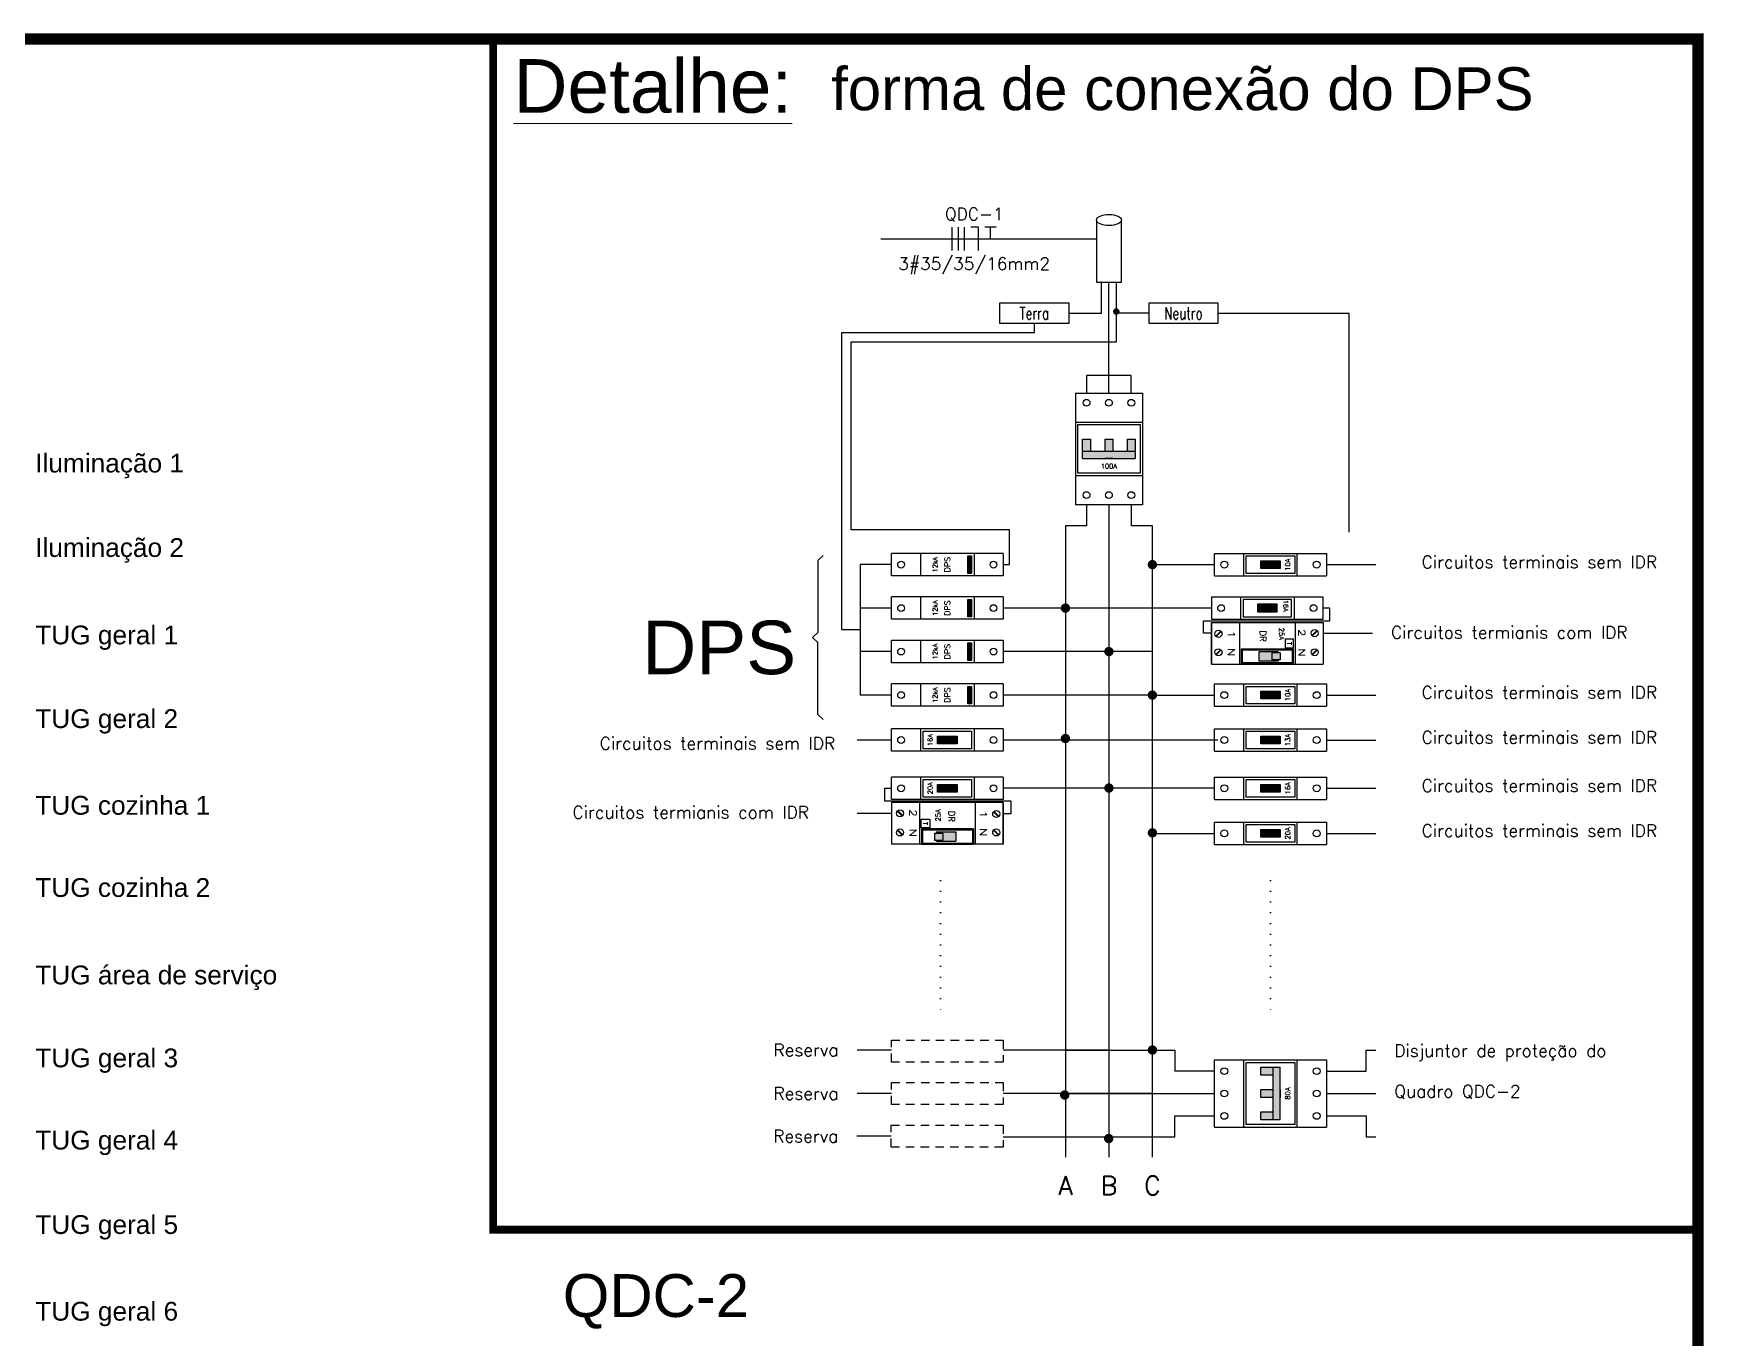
# Model space of a CAD drawing. Header units: millimetres. Extents: x 6597 to 20911, y -10306 to -132.
# Drawn here: x 13524 to 14512, y -7496 to -6725 of the extents above; entities that cross this region are included whole.
import ezdxf
from ezdxf.enums import TextEntityAlignment as Align

# ---------------------------------------------------------------- set-up
doc = ezdxf.new("R2010")
doc.units = ezdxf.units.MM
doc.header["$LTSCALE"] = 25
doc.header["$MEASUREMENT"] = 0
doc.linetypes.add('CONTORNO_QUADRO_T', pattern=[0.35, 0.2, -0.15])
doc.linetypes.add('DOT', pattern=[0.25, 0, -0.25])
for name, color, linetype, lineweight in [('DI-Título do diagrama', 3, 'Continuous', 0), ('EL-Fios', 2, 'Continuous', 30), ('TEXTO', 7, 'Continuous', 30)]:
    doc.layers.add(name, color=color, linetype=linetype, lineweight=lineweight)
for name, color, linetype in [('DIAGRAMAS_BARRAMENTO', 2, 'Continuous'), ('DIAGRAMAS_LINHA', 2, 'Continuous'), ('DISP_PROTECAO', 7, 'Continuous')]:
    doc.layers.add(name, color=color, linetype=linetype)
doc.styles.add('ETECARIAL', font='arial.ttf')
doc.styles.add('ROMANS', font='simplex.shx')
doc.styles.add('SIMPLEX', font='simplex.shx')

# ---------------------------------------------------------------- blocks, each defined once
blk = doc.blocks.new('*U19', base_point=(576.818, 148.746))
blk.add_line((576.818, 148.556), (576.818, 148.936))
blk = doc.blocks.new('*U20', base_point=(576.818, 148.746))
blk.add_line((576.818, 148.556), (576.818, 148.936))
blk = doc.blocks.new('*U21', base_point=(576.818, 148.746))
blk.add_line((576.818, 148.556), (576.818, 148.936))
blk = doc.blocks.new('*U22', base_point=(608.67, 153.293))
for p, q in [((608.67, 153.483), (608.544, 153.483)), ((608.67, 153.103), (608.67, 153.483))]:
    blk.add_line(p, q)
blk = doc.blocks.new('*U23', base_point=(635.972, 148.746))
at = {"linetype": 'Continuous'}
for p, q in [((636.064, 148.936), (635.881, 148.936)), ((635.972, 148.746), (635.972, 148.936))]:
    blk.add_line(p, q, dxfattribs=at)

msp = doc.modelspace()

# ---------------------------------------------------------------- hatches: boundary and pattern name
h = msp.add_hatch(color=1)
h.paths.add_polyline_path([(14175.69, -6964.72), (14171.09, -6964.72), (14171.09, -6971.91), (14175.69, -6971.91)])
h.paths.add_polyline_path([(14162.46, -6964.72), (14157.86, -6964.72), (14157.86, -6971.91), (14162.46, -6971.91)])
h.paths.add_polyline_path([(14149.24, -6964.72), (14144.64, -6964.72), (14144.64, -6971.91), (14149.24, -6971.91)])
for points in [[(14175.69, -6976.22), (14175.69, -6971.91), (14144.64, -6971.91), (14144.64, -6976.22)], [(14076.84, -7044.06), (14079.03, -7044.06), (14079.03, -7033.71), (14076.84, -7033.71)], [(14249.92, -7036.59), (14249.92, -7041.19), (14257.11, -7041.19), (14257.11, -7036.59)], [(14257.11, -7041.19), (14261.42, -7041.19), (14261.42, -7036.59), (14257.11, -7036.59)], [(14076.84, -7069.78), (14079.03, -7069.78), (14079.03, -7059.43), (14076.84, -7059.43)], [(14248.07, -7066.9), (14248.07, -7062.3), (14255.25, -7062.3), (14255.25, -7066.9)], [(14255.25, -7062.3), (14259.57, -7062.3), (14259.57, -7066.9), (14255.25, -7066.9)], [(14076.84, -7095.49), (14079.03, -7095.49), (14079.03, -7085.14), (14076.84, -7085.14)], [(14076.84, -7121.21), (14079.03, -7121.21), (14079.03, -7110.86), (14076.84, -7110.86)], [(14249.92, -7113.73), (14249.92, -7118.33), (14257.11, -7118.33), (14257.11, -7113.73)], [(14257.11, -7118.33), (14261.42, -7118.33), (14261.42, -7113.73), (14257.11, -7113.73)], [(14063.21, -7140.33), (14058.9, -7140.33), (14058.9, -7144.93), (14063.21, -7144.93)], [(14070.4, -7144.93), (14070.4, -7140.33), (14063.21, -7140.33), (14063.21, -7144.93)], [(14063.21, -7168.84), (14058.9, -7168.84), (14058.9, -7173.44), (14063.21, -7173.44)], [(14070.4, -7173.44), (14070.4, -7168.84), (14063.21, -7168.84), (14063.21, -7173.44)], [(14249.92, -7195.5), (14249.92, -7200.1), (14257.11, -7200.1), (14257.11, -7195.5)], [(14257.11, -7200.1), (14261.42, -7200.1), (14261.42, -7195.5), (14257.11, -7195.5)], [(14261.42, -7336.11), (14257.11, -7336.11), (14257.11, -7367.16), (14261.42, -7367.16)]]:
    msp.add_hatch(color=1).paths.add_polyline_path(points)
h = msp.add_hatch(color=1)
h.paths.add_polyline_path([(14260.13, -7090.4), (14260.13, -7091.06), (14256.41, -7091.06), (14256.41, -7095.24), (14260.13, -7095.24), (14260.13, -7095.9), (14248.7, -7095.9), (14248.7, -7090.4)])
h.paths.add_polyline_path([(14256.41, -7095.24), (14256.41, -7091.06), (14261.41, -7091.06), (14261.41, -7095.24)])
h = msp.add_hatch(color=1)
h.paths.add_polyline_path([(14058.34, -7196.94), (14058.34, -7197.6), (14062.06, -7197.6), (14062.06, -7201.78), (14058.34, -7201.78), (14058.34, -7202.44), (14069.77, -7202.44), (14069.77, -7196.94)])
h.paths.add_polyline_path([(14062.06, -7201.78), (14062.06, -7197.6), (14057.06, -7197.6), (14057.06, -7201.78)])
h = msp.add_hatch(color=1)
h.paths.add_polyline_path([(14249.92, -7336.11), (14249.92, -7340.71), (14257.11, -7340.71), (14257.11, -7336.11)])
h.paths.add_polyline_path([(14249.92, -7349.33), (14249.92, -7353.93), (14257.11, -7353.93), (14257.11, -7349.33)])
h.paths.add_polyline_path([(14249.92, -7362.56), (14249.92, -7367.16), (14257.11, -7367.16), (14257.11, -7362.56)])
at = {"layer": 'DISP_PROTECAO'}
for points in [[(14249.92, -7140.31), (14249.92, -7144.91), (14257.11, -7144.91), (14257.11, -7140.31)], [(14257.11, -7144.91), (14261.42, -7144.91), (14261.42, -7140.31), (14257.11, -7140.31)], [(14249.92, -7168.84), (14249.92, -7173.44), (14257.11, -7173.44), (14257.11, -7168.84)], [(14257.11, -7173.44), (14261.42, -7173.44), (14261.42, -7168.84), (14257.11, -7168.84)]]:
    msp.add_hatch(color=1, dxfattribs=at).paths.add_polyline_path(points)

# ---------------------------------------------------------------- linework, layer by layer
at = {"color": 1}
for p, q in [((14140.33, -6937.41), (14140.33, -7003.53)), ((14140.33, -6937.41), (14180, -6937.41)), ((14180, -6937.41), (14180, -7003.53)), ((14140.33, -6954.66), (14180, -6954.66)), ((14144.64, -6964.72), (14149.24, -6964.72)), ((14144.64, -6976.22), (14144.64, -6964.72)), ((14149.24, -6964.72), (14149.24, -6971.91)), ((14157.86, -6964.72), (14162.46, -6964.72)), ((14157.86, -6971.91), (14157.86, -6964.72)), ((14162.46, -6964.72), (14162.46, -6971.91)), ((14171.09, -6971.91), (14171.09, -6964.72)), ((14171.09, -6964.72), (14175.69, -6964.72)), ((14175.69, -6964.72), (14175.69, -6976.22)), ((14175.69, -6971.91), (14144.64, -6971.91)), ((14144.64, -6976.22), (14175.69, -6976.22)), ((14162.46, -6976.22), (14157.86, -6976.22)), ((14140.33, -6986.28), (14180, -6986.28)), ((14180, -7003.53), (14140.33, -7003.53)), ((14031.59, -7045.5), (14031.59, -7032.28)), ((14097.71, -7032.28), (14031.59, -7032.28)), ((14048.84, -7032.28), (14048.84, -7045.5)), ((14080.46, -7032.28), (14080.46, -7045.5)), ((14097.71, -7032.28), (14097.71, -7045.5)), ((14222.61, -7032.28), (14288.74, -7032.28)), ((14222.61, -7045.5), (14222.61, -7032.28)), ((14239.86, -7045.5), (14239.86, -7032.28)), ((14257.11, -7036.59), (14257.11, -7041.19)), ((14271.49, -7045.5), (14271.49, -7032.28)), ((14288.74, -7032.28), (14288.74, -7045.5)), ((14097.71, -7045.5), (14031.59, -7045.5)), ((14222.61, -7045.5), (14288.74, -7045.5)), ((14031.59, -7071.22), (14031.59, -7057.99)), ((14097.71, -7057.99), (14031.59, -7057.99)), ((14048.84, -7057.99), (14048.84, -7071.22)), ((14080.46, -7057.99), (14080.46, -7071.22)), ((14097.71, -7057.99), (14097.71, -7071.22)), ((14220.76, -7057.99), (14286.88, -7057.99)), ((14220.76, -7057.99), (14220.76, -7071.22)), ((14238, -7057.99), (14238, -7071.22)), ((14269.63, -7057.99), (14269.63, -7071.22)), ((14286.88, -7071.22), (14286.88, -7057.99)), ((14255.25, -7066.9), (14255.25, -7062.3)), ((14097.71, -7071.22), (14031.59, -7071.22)), ((14220.76, -7071.22), (14286.88, -7071.22)), ((14220.76, -7073.09), (14220.76, -7097.66)), ((14220.76, -7073.09), (14220.76, -7097.66)), ((14220.76, -7097.66), (14220.76, -7073.09)), ((14220.76, -7073.09), (14286.88, -7073.09)), ((14223.31, -7081.15), (14226.26, -7078.2)), ((14223.57, -7081.41), (14226.52, -7078.46)), ((14237.29, -7073.09), (14237.29, -7097.66)), ((14270.35, -7073.09), (14270.35, -7097.66)), ((14280.2, -7080.77), (14283.15, -7077.82)), ((14280.46, -7081.03), (14283.41, -7078.08)), ((14286.88, -7073.09), (14286.88, -7097.66)), ((14031.59, -7096.93), (14031.59, -7083.71)), ((14097.71, -7083.71), (14031.59, -7083.71)), ((14048.84, -7083.71), (14048.84, -7096.93)), ((14080.46, -7083.71), (14080.46, -7096.93)), ((14097.71, -7083.71), (14097.71, -7096.93)), ((14238.31, -7088.64), (14269.17, -7088.64)), ((14238.31, -7088.64), (14238.31, -7097.66)), ((14269.17, -7088.64), (14269.17, -7097.66)), ((14097.71, -7096.93), (14031.59, -7096.93)), ((14220.76, -7097.66), (14286.88, -7097.66)), ((14223.31, -7092.06), (14226.26, -7089.11)), ((14223.57, -7092.32), (14226.52, -7089.37)), ((14269.17, -7097.66), (14238.31, -7097.66)), ((14238.97, -7089.3), (14268.51, -7089.3)), ((14238.97, -7089.3), (14238.97, -7097)), ((14268.51, -7097), (14238.97, -7097)), ((14260.13, -7090.4), (14248.7, -7090.4)), ((14248.7, -7090.4), (14248.7, -7095.9)), ((14260.13, -7095.9), (14248.7, -7095.9)), ((14256.41, -7091.06), (14256.41, -7095.24)), ((14261.41, -7091.06), (14256.41, -7091.06)), ((14261.41, -7095.24), (14256.41, -7095.24)), ((14260.13, -7090.4), (14260.13, -7091.06)), ((14260.13, -7095.24), (14260.13, -7095.9)), ((14261.41, -7091.06), (14261.41, -7095.24)), ((14268.51, -7089.3), (14268.51, -7097)), ((14280.2, -7092.06), (14283.15, -7089.11)), ((14280.46, -7092.32), (14283.41, -7089.37)), ((14031.59, -7122.64), (14031.59, -7109.42)), ((14097.71, -7109.42), (14031.59, -7109.42)), ((14048.84, -7109.42), (14048.84, -7122.64)), ((14080.46, -7109.42), (14080.46, -7122.64)), ((14097.71, -7109.42), (14097.71, -7122.64)), ((14222.61, -7122.64), (14222.61, -7109.42)), ((14222.61, -7109.42), (14288.74, -7109.42)), ((14239.86, -7122.64), (14239.86, -7109.42)), ((14257.11, -7113.73), (14257.11, -7118.33)), ((14271.49, -7122.64), (14271.49, -7109.42)), ((14288.74, -7109.42), (14288.74, -7122.64)), ((14097.71, -7122.64), (14031.59, -7122.64)), ((14222.61, -7122.64), (14288.74, -7122.64)), ((14097.71, -7136.01), (14031.59, -7136.01)), ((14031.59, -7149.24), (14031.59, -7136.01)), ((14048.84, -7136.01), (14048.84, -7149.24)), ((14080.46, -7136.01), (14080.46, -7149.24)), ((14097.71, -7136.01), (14097.71, -7149.24)), ((14063.21, -7144.93), (14063.21, -7140.33)), ((14097.71, -7149.24), (14031.59, -7149.24)), ((14097.71, -7164.53), (14031.59, -7164.53)), ((14031.59, -7177.75), (14031.59, -7164.53)), ((14048.84, -7164.53), (14048.84, -7177.75)), ((14080.46, -7164.53), (14080.46, -7177.75)), ((14097.71, -7164.53), (14097.71, -7177.75)), ((14063.21, -7173.44), (14063.21, -7168.84)), ((14097.71, -7177.75), (14031.59, -7177.75)), ((14031.59, -7179.63), (14031.59, -7204.2)), ((14097.71, -7179.63), (14031.59, -7179.63)), ((14038.01, -7187.56), (14035.06, -7184.61)), ((14038.27, -7187.3), (14035.32, -7184.35)), ((14048.12, -7179.63), (14048.12, -7204.2)), ((14081.18, -7179.63), (14081.18, -7204.2)), ((14094.9, -7187.95), (14091.95, -7185)), ((14095.16, -7187.69), (14092.21, -7184.74)), ((14097.71, -7179.63), (14097.71, -7204.2)), ((14097.71, -7179.63), (14097.71, -7204.2)), ((14097.71, -7204.2), (14097.71, -7179.63)), ((14038.01, -7198.86), (14035.06, -7195.91)), ((14038.27, -7198.6), (14035.32, -7195.65)), ((14080.16, -7195.18), (14049.3, -7195.18)), ((14049.3, -7195.18), (14049.3, -7204.2)), ((14079.49, -7195.84), (14049.96, -7195.84)), ((14049.96, -7195.84), (14049.96, -7203.54)), ((14058.34, -7196.94), (14069.77, -7196.94)), ((14058.34, -7196.94), (14058.34, -7197.6)), ((14069.77, -7196.94), (14069.77, -7202.44)), ((14079.49, -7195.84), (14079.49, -7203.54)), ((14080.16, -7195.18), (14080.16, -7204.2)), ((14094.9, -7198.86), (14091.95, -7195.91)), ((14095.16, -7198.6), (14092.21, -7195.65)), ((14222.61, -7191.19), (14288.74, -7191.19)), ((14222.61, -7204.41), (14222.61, -7191.19)), ((14239.86, -7204.41), (14239.86, -7191.19)), ((14257.11, -7195.5), (14257.11, -7200.1)), ((14271.49, -7204.41), (14271.49, -7191.19)), ((14288.74, -7191.19), (14288.74, -7204.41)), ((14097.71, -7204.2), (14031.59, -7204.2)), ((14049.3, -7204.2), (14080.16, -7204.2)), ((14049.96, -7203.54), (14079.49, -7203.54)), ((14057.06, -7197.6), (14057.06, -7201.78)), ((14057.06, -7197.6), (14062.06, -7197.6)), ((14057.06, -7201.78), (14062.06, -7201.78)), ((14058.34, -7201.78), (14058.34, -7202.44)), ((14058.34, -7202.44), (14069.77, -7202.44)), ((14062.06, -7197.6), (14062.06, -7201.78)), ((14222.61, -7204.41), (14288.74, -7204.41)), ((14222.61, -7331.8), (14288.74, -7331.8)), ((14222.61, -7371.47), (14222.61, -7331.8)), ((14222.61, -7371.47), (14222.61, -7331.8)), ((14239.86, -7371.47), (14239.86, -7331.8)), ((14271.49, -7371.47), (14271.49, -7331.8)), ((14288.74, -7331.8), (14288.74, -7371.47)), ((14249.92, -7340.71), (14249.92, -7336.11)), ((14249.92, -7336.11), (14261.42, -7336.11)), ((14257.11, -7340.71), (14249.92, -7340.71)), ((14257.11, -7336.11), (14257.11, -7367.16)), ((14261.42, -7367.16), (14261.42, -7336.11)), ((14249.92, -7349.33), (14257.11, -7349.33)), ((14249.92, -7353.93), (14249.92, -7349.33)), ((14257.11, -7353.93), (14249.92, -7353.93)), ((14261.42, -7349.33), (14261.42, -7353.93)), ((14249.92, -7362.56), (14257.11, -7362.56)), ((14249.92, -7367.16), (14249.92, -7362.56)), ((14222.61, -7371.47), (14288.74, -7371.47)), ((14261.42, -7367.16), (14249.92, -7367.16))]:
    msp.add_line(p, q, dxfattribs=at)
at = {"const_width": 4.62}
msp.add_lwpolyline([(13796.13, -6728.05), (13796.13, -7432.17), (14508.4, -7432.17)], dxfattribs=at)
at = {"color": 1}
for points in [[(14141.76, -6956.1), (14178.56, -6956.1), (14178.56, -6984.84), (14141.76, -6984.84)], [(14079.03, -7033.71), (14079.03, -7044.06), (14076.84, -7044.06), (14076.84, -7033.71)], [(14241.3, -7044.06), (14241.3, -7033.71), (14270.05, -7033.71), (14270.05, -7044.06)], [(14249.92, -7041.19), (14249.92, -7036.59), (14261.42, -7036.59), (14261.42, -7041.19)], [(14079.03, -7059.43), (14079.03, -7069.78), (14076.84, -7069.78), (14076.84, -7059.43)], [(14239.44, -7059.43), (14239.44, -7069.78), (14268.19, -7069.78), (14268.19, -7059.43)], [(14248.07, -7062.3), (14248.07, -7066.9), (14259.57, -7066.9), (14259.57, -7062.3)], [(14079.03, -7085.14), (14079.03, -7095.49), (14076.84, -7095.49), (14076.84, -7085.14)], [(14264.26, -7082.88), (14264.26, -7088.05), (14269.23, -7088.05), (14269.23, -7082.88)], [(14079.03, -7110.86), (14079.03, -7121.21), (14076.84, -7121.21), (14076.84, -7110.86)], [(14241.3, -7121.21), (14241.3, -7110.86), (14270.05, -7110.86), (14270.05, -7121.21)], [(14249.92, -7118.33), (14249.92, -7113.73), (14261.42, -7113.73), (14261.42, -7118.33)], [(14079.03, -7137.45), (14079.03, -7147.8), (14050.28, -7147.8), (14050.28, -7137.45)], [(14070.4, -7140.33), (14070.4, -7144.93), (14058.9, -7144.93), (14058.9, -7140.33)], [(14079.03, -7165.97), (14079.03, -7176.32), (14050.28, -7176.32), (14050.28, -7165.97)], [(14070.4, -7168.84), (14070.4, -7173.44), (14058.9, -7173.44), (14058.9, -7168.84)], [(14054.21, -7189.42), (14054.21, -7194.58), (14049.24, -7194.58), (14049.24, -7189.42)], [(14241.3, -7202.98), (14241.3, -7192.63), (14270.05, -7192.63), (14270.05, -7202.98)], [(14249.92, -7200.1), (14249.92, -7195.5), (14261.42, -7195.5), (14261.42, -7200.1)], [(14241.3, -7370.03), (14241.3, -7333.23), (14270.05, -7333.23), (14270.05, -7370.03)]]:
    msp.add_lwpolyline(points, close=True, dxfattribs=at)
for centre, radius in [((14146.94, -6943.16), 2.01), ((14160.16, -6943.16), 2.01), ((14173.39, -6943.16), 2.01), ((14146.94, -6997.78), 2.01), ((14160.16, -6997.78), 2.01), ((14173.39, -6997.78), 2.01), ((14037.34, -7038.89), 2.01), ((14091.96, -7038.89), 2.01), ((14228.36, -7038.89), 2.01), ((14282.99, -7038.89), 2.01), ((14037.34, -7064.6), 2.01), ((14091.96, -7064.6), 2.01), ((14226.5, -7064.6), 2.01), ((14281.13, -7064.6), 2.01), ((14224.91, -7079.8), 2.09), ((14281.81, -7079.42), 2.09), ((14037.34, -7090.32), 2.01), ((14091.96, -7090.32), 2.01), ((14224.91, -7090.72), 2.09), ((14281.81, -7090.72), 2.09), ((14037.34, -7116.03), 2.01), ((14091.96, -7116.03), 2.01), ((14228.36, -7116.03), 2.01), ((14282.99, -7116.03), 2.01), ((14037.34, -7142.63), 2.01), ((14091.96, -7142.63), 2.01), ((14037.34, -7171.14), 2.01), ((14091.96, -7171.14), 2.01), ((14036.66, -7185.96), 2.09), ((14093.55, -7186.34), 2.09), ((14036.66, -7197.25), 2.09), ((14093.55, -7197.25), 2.09), ((14228.36, -7197.8), 2.01), ((14282.99, -7197.8), 2.01), ((14228.36, -7338.41), 2.01), ((14282.99, -7338.41), 2.01), ((14228.36, -7351.63), 2.01), ((14282.99, -7351.63), 2.01), ((14228.36, -7364.86), 2.01), ((14282.99, -7364.86), 2.01)]:
    msp.add_circle(centre, radius, dxfattribs=at)
at = {"layer": 'DIAGRAMAS_BARRAMENTO', "color": 7}
for p, q in [((14160.16, -6937.41), (14160.16, -6926.96)), ((14146.89, -7003.53), (14146.89, -7015.97)), ((14146.89, -7015.97), (14134.45, -7015.97)), ((14222.61, -7338.36), (14199.17, -7338.36)), ((14288.74, -7338.36), (14312.17, -7338.36)), ((14288.74, -7364.91), (14312.17, -7364.91))]:
    msp.add_line(p, q, dxfattribs=at)
for points in [[(14025.42, -6846.25), (14152.82, -6846.25)], [(14160.16, -6926.96), (14160.16, -6871.86)], [(14173.32, -6937.41), (14173.32, -6926.96), (14146.96, -6926.96), (14146.96, -6937.41)], [(14160.16, -6926.96), (14160.16, -6926.96)], [(14160.16, -7003.53), (14160.16, -7389.31)], [(14185.88, -7389.31), (14185.88, -7015.97), (14173.44, -7015.97), (14173.44, -7003.53)], [(14134.45, -7015.97), (14134.45, -7389.31)], [(14160.16, -7013.17), (14160.16, -7013.17)], [(14097.59, -7377.35), (14199.17, -7377.35), (14199.17, -7364.91), (14222.61, -7364.91)]]:
    msp.add_lwpolyline(points, dxfattribs=at)
for points, const_width in [([(14163.58, -6889.27, 1), (14165.5, -6889.27, 1)], 1.93), ([(14184.5, -7038.89, 1), (14187.25, -7038.89, 1)], 2.76), ([(14133.07, -7064.6, 1), (14135.83, -7064.6, 1)], 2.76), ([(14158.78, -7090.32, 1), (14161.54, -7090.32, 1)], 2.76), ([(14184.5, -7116.03, 1), (14187.25, -7116.03, 1)], 2.76), ([(14133.07, -7141.75, 1), (14135.83, -7141.75, 1)], 2.76), ([(14158.78, -7171, 1), (14161.54, -7171, 1)], 2.76), ([(14184.5, -7197.5, 1), (14187.25, -7197.5, 1)], 2.76), ([(14184.51, -7325.92, 1), (14187.27, -7325.92, 1)], 2.76), ([(14132.66, -7352.55, 1), (14135.41, -7352.55, 1)], 2.76), ([(14158.66, -7378.26, 1), (14161.42, -7378.26, 1)], 2.76)]:
    msp.add_lwpolyline(points, format="xyb", close=True, dxfattribs=dict(at, const_width=const_width))
at = {"layer": 'DIAGRAMAS_BARRAMENTO', "color": 7, "linetype": 'DOT'}
for points in [[(14060.67, -7225.61), (14060.67, -7304.61)], [(14255.67, -7225.61), (14255.67, -7304.61)]]:
    msp.add_lwpolyline(points, dxfattribs=at)
at = {"layer": 'DIAGRAMAS_BARRAMENTO', "color": 1, "linetype": 'CONTORNO_QUADRO_T'}
for points in [[(14097.71, -7320.16), (14097.71, -7333.02), (14031.59, -7333.02), (14031.59, -7320.16)], [(14097.71, -7345.2), (14097.71, -7358.06), (14031.59, -7358.06), (14031.59, -7345.2)], [(14097.59, -7370.45), (14097.59, -7383.31), (14031.46, -7383.31), (14031.46, -7370.45)]]:
    msp.add_lwpolyline(points, close=True, dxfattribs=at)
at = {"layer": 'DIAGRAMAS_LINHA', "color": 7}
for p, q in [((14183.67, -6890.23), (14164.57, -6890.23)), ((14302.18, -6890.41), (14224.82, -6890.41)), ((14302.18, -7019.66), (14302.18, -6890.41))]:
    msp.add_line(p, q, dxfattribs=at)
for points in [[(14152.82, -6835.13), (14152.82, -6871.86), (14167.51, -6871.86), (14167.51, -6835.13)], [(14097.71, -7038.89), (14101.39, -7038.89), (14101.39, -7018.32), (14007.71, -7018.32), (14007.71, -6907.13), (14164.57, -6907.13), (14164.57, -6871.86)], [(14136.65, -6890.23), (14155.75, -6890.23), (14155.75, -6871.86)], [(14013.22, -7077.46), (14002.2, -7077.46), (14002.2, -6901.62), (14116.08, -6901.62), (14116.08, -6896.11)], [(14031.59, -7038.89), (14013.22, -7038.89)], [(14013.22, -7038.89), (14013.22, -7116.03)], [(14185.88, -7038.89), (14222.61, -7038.89)], [(14288.74, -7038.89), (14317.86, -7038.89)], [(14031.59, -7064.6), (14013.22, -7064.6)], [(14220.76, -7064.6), (14097.71, -7064.6)], [(14220.76, -7079.42), (14216.13, -7079.42), (14216.13, -7072.16), (14290.76, -7072.16), (14290.76, -7064.6), (14286.88, -7064.6)], [(14286.88, -7079.42), (14316, -7079.42)], [(14031.59, -7090.32), (14013.22, -7090.32)], [(14185.88, -7090.32), (14097.71, -7090.32)], [(14160.16, -7090.32), (14134.45, -7090.32)], [(14031.59, -7116.03), (14013.22, -7116.03)], [(14187.25, -7116.03), (14097.71, -7116.03)], [(14185.88, -7116.03), (14222.61, -7116.03)], [(14288.74, -7116.03), (14317.86, -7116.03)], [(14031.59, -7142.63), (14011.34, -7142.63)], [(14224.53, -7142.63), (14097.71, -7142.63)], [(14185.88, -7146.37), (14185.88, -7146.37)], [(14288.74, -7142.61), (14317.86, -7142.61)], [(14097.71, -7185.96), (14102.34, -7185.96), (14102.34, -7178.7), (14027.71, -7178.7), (14027.71, -7171.14), (14031.59, -7171.14)], [(14222.61, -7171.14), (14097.71, -7171.14)], [(14288.74, -7171.14), (14317.86, -7171.14)], [(14031.59, -7185.96), (14011.34, -7185.96)], [(14185.88, -7197.8), (14222.61, -7197.8)], [(14288.74, -7197.8), (14317.86, -7197.8)], [(14031.59, -7325.92), (14011.34, -7325.92)], [(14160.16, -7325.92), (14097.71, -7325.92)], [(14134.45, -7325.92), (14199.17, -7325.92), (14199.17, -7338.36)], [(14312.17, -7338.36), (14312.17, -7325.92), (14317.86, -7325.92)], [(14031.59, -7351.63), (14011.34, -7351.63)], [(14185.88, -7351.63), (14097.71, -7351.63)], [(14134.45, -7351.63), (14222.61, -7351.63)], [(14288.74, -7351.63), (14317.86, -7351.63)], [(14312.17, -7364.91), (14312.17, -7377.35), (14317.86, -7377.35)], [(14031.46, -7376.88), (14011.21, -7376.88)]]:
    msp.add_lwpolyline(points, dxfattribs=at)
for points in [[(14095.51, -6896.11), (14136.65, -6896.11), (14136.65, -6884.35), (14095.51, -6884.35)], [(14183.67, -6896.11), (14224.82, -6896.11), (14224.82, -6884.35), (14183.67, -6884.35)]]:
    msp.add_lwpolyline(points, close=True, dxfattribs=at)
msp.add_ellipse((14160.16, -6835.13), major_axis=(-7.35, 0), ratio=0.447875, dxfattribs=at)
at = {"layer": 'DISP_PROTECAO', "color": 1}
for p, q in [((14222.61, -7136), (14288.74, -7136)), ((14222.61, -7149.22), (14222.61, -7136)), ((14239.86, -7149.22), (14239.86, -7136)), ((14271.49, -7149.22), (14271.49, -7136)), ((14288.74, -7136), (14288.74, -7149.22)), ((14257.11, -7140.31), (14257.11, -7144.91)), ((14222.61, -7149.22), (14288.74, -7149.22)), ((14222.61, -7164.53), (14288.74, -7164.53)), ((14222.61, -7177.75), (14222.61, -7164.53)), ((14239.86, -7177.75), (14239.86, -7164.53)), ((14271.49, -7177.75), (14271.49, -7164.53)), ((14288.74, -7164.53), (14288.74, -7177.75)), ((14257.11, -7168.84), (14257.11, -7173.44)), ((14222.61, -7177.75), (14288.74, -7177.75))]:
    msp.add_line(p, q, dxfattribs=at)
for points in [[(14241.3, -7147.79), (14241.3, -7137.44), (14270.05, -7137.44), (14270.05, -7147.79)], [(14249.92, -7144.91), (14249.92, -7140.31), (14261.42, -7140.31), (14261.42, -7144.91)], [(14241.3, -7176.32), (14241.3, -7165.97), (14270.05, -7165.97), (14270.05, -7176.32)], [(14249.92, -7173.44), (14249.92, -7168.84), (14261.42, -7168.84), (14261.42, -7173.44)]]:
    msp.add_lwpolyline(points, close=True, dxfattribs=at)
for centre in [(14228.36, -7142.61), (14282.99, -7142.61), (14228.36, -7171.14), (14282.99, -7171.14)]:
    msp.add_circle(centre, 2.01, dxfattribs=at)
at = {"layer": 'EL-Fios', "color": 3}
for p, q in [((13988.06, -7036.47), (13991.18, -7033.52)), ((13988.06, -7036.47), (13988.06, -7079.04)), ((13984.94, -7081.99), (13988.06, -7079.04)), ((13984.94, -7081.99), (13988.06, -7084.94)), ((13988.06, -7127.51), (13988.06, -7084.94)), ((13988.06, -7127.51), (13991.18, -7130.46))]:
    msp.add_line(p, q, dxfattribs=at)
at = {"layer": 'TEXTO', "const_width": 6.6}
msp.add_lwpolyline([(12690.23, -8688.37), (14508.4, -8688.37), (14508.4, -6728.05), (12690.23, -6728.05)], close=True, dxfattribs=at)

# ---------------------------------------------------------------- block references
at = {"color": 7, "xscale": 36.73529999999987, "yscale": 36.73529999999987, "zscale": 36.73529999999987}
for name, p in [('*U19', (14067.49, -6846.25)), ('*U20', (14071.16, -6846.25)), ('*U21', (14074.83, -6846.25)), ('*U22', (14083.16, -6846.25)), ('*U23', (14090.19, -6846.25))]:
    msp.add_blockref(name, p, dxfattribs=at)

# ---------------------------------------------------------------- texts
at = {"color": 1, "style": 'ROMANS'}
for p in [(14064.65, -7038.89), (14064.65, -7064.6), (14064.65, -7090.32), (14064.65, -7116.03)]:
    msp.add_text('DPS', height=3.45, rotation=90, dxfattribs=at).set_placement(p, align=Align.MIDDLE_CENTER)
at = {"color": 1, "style": 'SIMPLEX'}
for p in [(14249.43, -7077.89), (14065.37, -7184.43)]:
    msp.add_text('DR', height=3.674, rotation=270, dxfattribs=at).set_placement(p)
at = {"layer": 'DI-Título do diagrama', "style": 'ETECARIAL'}
msp.add_text('%%UDetalhe:', height=31.68, dxfattribs=at).set_placement((13808.15, -6771.67))
msp.add_text('DPS', height=31.68, dxfattribs=at).set_placement((13929.8, -7087.85), align=Align.MIDDLE_CENTER)
at = {"layer": 'TEXTO', "style": 'ETECARIAL'}
for s, height, p in [(' forma de conexão do DPS', 25.344, (13986.15, -6770.15)), ('Iluminação 1 ', 11.0998, (13525.51, -6984.41)), ('Iluminação 2 ', 11.0998, (13525.51, -7034.34)), ('TUG geral 1', 11.0998, (13525.51, -7086.01)), ('TUG geral 2', 11.0998, (13525.51, -7135.51)), ('TUG cozinha 1', 11.0998, (13525.51, -7186.76)), ('TUG cozinha 2', 11.0998, (13525.51, -7235.38)), ('TUG área de serviço', 11.0998, (13525.51, -7287.08)), ('TUG geral 3', 11.0998, (13525.51, -7336.13)), ('TUG geral 4', 11.0998, (13525.51, -7384.75)), ('TUG geral 5', 11.0998, (13525.51, -7434.68)), ('TUG geral 6', 11.0998, (13525.51, -7485.94))]:
    msp.add_text(s, height=height, dxfattribs=at).set_placement(p)
at = {"layer": 'TEXTO', "color": 7, "style": 'ROMANS'}
msp.add_text('QDC-1', height=7.347, dxfattribs=at).set_placement((14080.52, -6835.23), align=Align.CENTER)
at = {"layer": 'TEXTO', "style": 'ROMANS'}
msp.add_text('3#35/35/16mm2', height=7.3471, dxfattribs=at).set_placement((14080.52, -6857.27), align=Align.TOP_CENTER)
at = {"layer": 'TEXTO', "color": 7, "style": 'ROMANS', "width": 0.7}
for s, p in [('Terra', (14116.08, -6890.23)), ('Neutro', (14204.24, -6890.23))]:
    msp.add_text(s, height=7.347, dxfattribs=at).set_placement(p, align=Align.MIDDLE_CENTER)
at = {"layer": 'TEXTO', "style": 'ROMANS'}
msp.add_text('100A', height=2.875, dxfattribs=at).set_placement((14160.16, -6980.65), align=Align.MIDDLE_CENTER)
for s, rotation, p in [('12kA', 90, (14057.45, -7038.89, 47.76)), ('10A', 90, (14265.86, -7038.89)), ('12kA', 90, (14057.45, -7064.6, 47.76)), ('16A', 270, (14264.72, -7063.24)), ('25A', 270, (14262.24, -7079.82)), ('12kA', 90, (14057.45, -7090.32, 47.76)), ('12kA', 90, (14057.45, -7116.03, 47.76)), ('10A', 90, (14265.86, -7116.03)), ('16A', 90, (14054.47, -7142.63)), ('13A', 90, (14265.86, -7142.61)), ('20A', 90, (14054.47, -7171.14)), ('16A', 90, (14265.86, -7171.14)), ('25A', 90, (14059.1, -7187.14)), ('20A', 90, (14265.86, -7197.8)), ('80A', 90, (14265.86, -7351.63))]:
    msp.add_text(s, height=2.875, rotation=rotation, dxfattribs=at).set_placement(p, align=Align.MIDDLE_CENTER)
at = {"layer": 'TEXTO', "color": 7, "style": 'ROMANS'}
for s, height, p in [('Circuitos terminais sem IDR', 7.3471, (14484.19, -7037.32)), ('Circuitos terminais sem IDR', 7.3471, (14484.19, -7114.47)), ('Circuitos terminais sem IDR', 7.3471, (14484.19, -7141.05)), ('Circuitos terminais sem IDR', 7.3471, (13998.33, -7144.6)), ('Circuitos terminais sem IDR', 7.3471, (14484.19, -7169.57)), ('Circuitos terminais sem IDR', 7.3471, (14484.19, -7196.23)), ('Reserva', 7.347, (14000.32, -7325.92)), ('Reserva', 7.347, (14000.32, -7351.63)), ('Reserva', 7.347, (14000.19, -7376.88))]:
    msp.add_text(s, height=height, dxfattribs=at).set_placement(p, align=Align.MIDDLE_RIGHT)
at = {"layer": 'TEXTO', "color": 0, "style": 'ROMANS', "width": 1.25}
for s, p in [('2', (14272.14, -7076.99)), ('1', (14230.48, -7077.9)), ('N', (14230.48, -7088.19)), ('N', (14272.14, -7088.49)), ('2', (14042.24, -7183.52)), ('1', (14083.9, -7184.44)), ('N', (14042.24, -7195.03)), ('N', (14083.9, -7194.73))]:
    msp.add_text(s, height=4.09, rotation=270, dxfattribs=at).set_placement(p)
at = {"layer": 'TEXTO', "color": 7, "style": 'ROMANS'}
for s, p in [('Circuitos termianis com IDR', (14326.92, -7078.97)), ('Circuitos termianis com IDR', (13843.05, -7185.35)), ('Disjuntor de proteção do', (14328.88, -7326.31)), ('Quadro QDC-2', (14328.88, -7350.37))]:
    msp.add_text(s, height=7.3471, dxfattribs=at).set_placement(p, align=Align.MIDDLE_LEFT)
at = {"layer": 'TEXTO', "color": 0, "style": 'ROMANS'}
for p in [(14265.54, -7084.6), (14050.38, -7191.14)]:
    msp.add_text('T', height=2.56, rotation=270, dxfattribs=at).set_placement(p)
at = {"layer": 'TEXTO', "color": 7, "style": 'ROMANS'}
for s, p in [('A', (14134.45, -7400.56)), ('B', (14160.16, -7400.56)), ('C', (14185.88, -7400.56))]:
    msp.add_text(s, height=11.02, dxfattribs=at).set_placement(p, align=Align.TOP_CENTER)
at = {"layer": 'TEXTO', "insert": (13837.34, -7490.74), "char_height": 25.344, "width": 399.8604, "attachment_point": 7, "line_spacing_factor": 0.798, "style": 'ETECARIAL'}
msp.add_mtext('QDC-2', dxfattribs=at)

doc.saveas('drawing.dxf')
